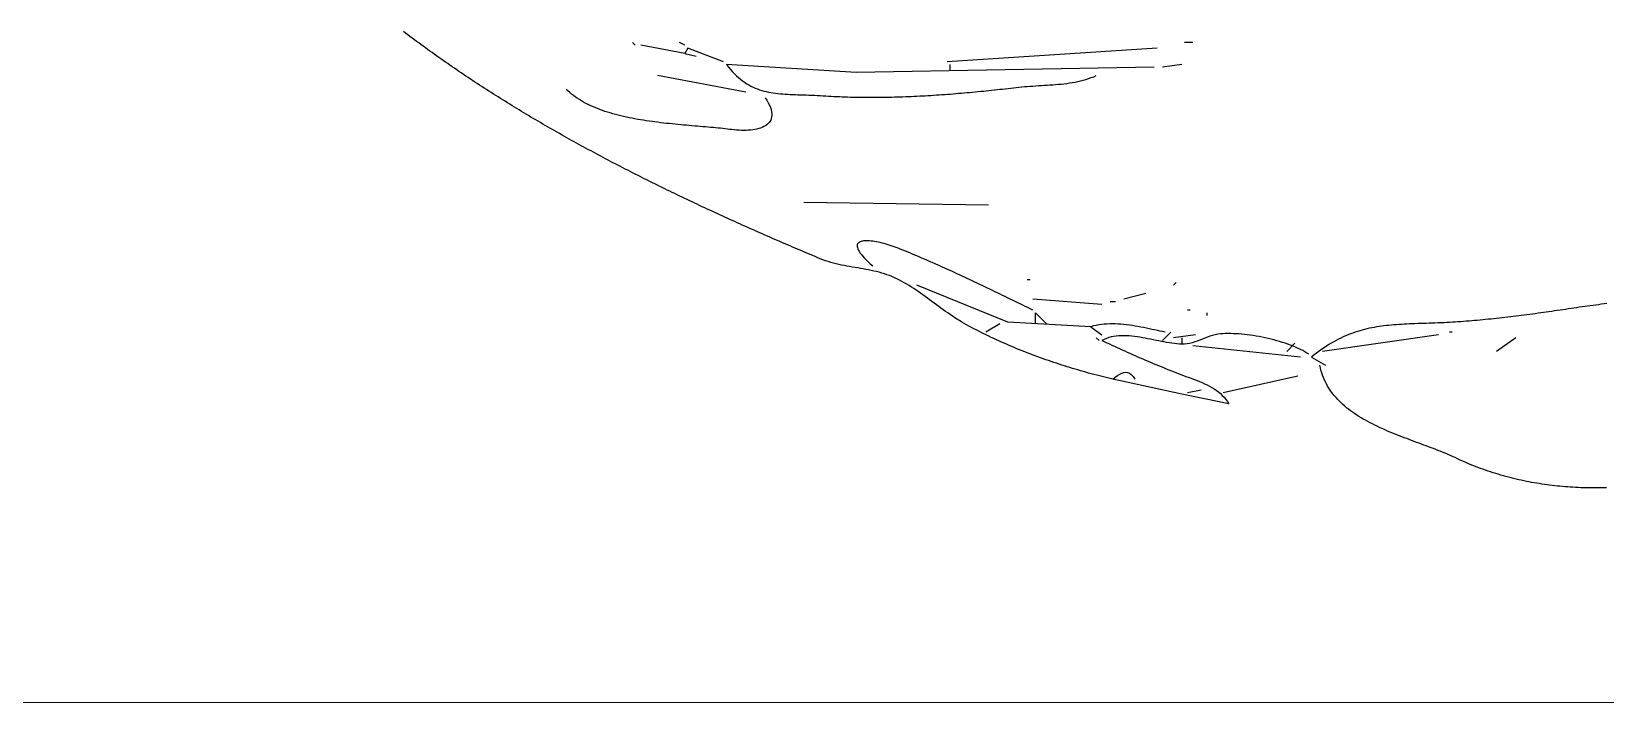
# Model space of a CAD drawing. Header units: millimetres. Extents: x 0 to 171, y 0 to 100.
# Drawn here: x 35.06 to 82.36, y 0 to 20.18 of the extents above; entities that cross this region are included whole.
import ezdxf

# ---------------------------------------------------------------- set-up
doc = ezdxf.new("R2010")
doc.units = ezdxf.units.MM
doc.layers.add('cut', color=7, linetype='CONTINUOUS', lineweight=0)
doc.layers.add('Gravur', color=7, linetype='CONTINUOUS')

msp = doc.modelspace()

# ---------------------------------------------------------------- linework, layer by layer
at = {"layer": 'cut'}
msp.add_line((171.046, 0), (0, 0), dxfattribs=at)
at = {"layer": 'Gravur'}
for points in [[(67.553, 9.725), (67.472, 9.744), (67.392, 9.763), (67.311, 9.783), (67.23, 9.803), (67.149, 9.823), (67.068, 9.843), (66.987, 9.864), (66.906, 9.886), (66.825, 9.908), (66.744, 9.93), (66.663, 9.952), (66.582, 9.975), (66.501, 9.999), (66.421, 10.022), (66.34, 10.046), (66.259, 10.071), (66.179, 10.096), (66.098, 10.121), (66.018, 10.146), (65.938, 10.172), (65.858, 10.199), (65.777, 10.225), (65.697, 10.253), (65.618, 10.28), (65.538, 10.308), (65.458, 10.336), (65.379, 10.365), (65.299, 10.394), (65.22, 10.423), (65.141, 10.453), (65.062, 10.483), (64.983, 10.513), (64.905, 10.544), (64.826, 10.576), (64.748, 10.607), (64.67, 10.639), (64.592, 10.672), (64.515, 10.704), (64.437, 10.737), (64.36, 10.771), (64.283, 10.805), (64.206, 10.839), (64.129, 10.874), (64.053, 10.909), (63.977, 10.944), (63.901, 10.98), (63.825, 11.016), (63.75, 11.052), (63.675, 11.089), (63.6, 11.126), (63.526, 11.164), (63.451, 11.202), (63.377, 11.24), (63.304, 11.279), (63.23, 11.318), (63.157, 11.357), (63.084, 11.397), (63.012, 11.439), (62.941, 11.482), (62.87, 11.526), (62.8, 11.572), (62.731, 11.618), (62.661, 11.665), (62.592, 11.713), (62.524, 11.762), (62.455, 11.811), (62.387, 11.86), (62.32, 11.91), (62.252, 11.96), (62.184, 12.01), (62.116, 12.061), (62.049, 12.111), (61.981, 12.16), (61.913, 12.21), (61.845, 12.259), (61.776, 12.307), (61.708, 12.355), (61.639, 12.402), (61.569, 12.448), (61.499, 12.493), (61.429, 12.537), (61.358, 12.58), (61.286, 12.621), (61.214, 12.661), (61.141, 12.7), (61.067, 12.737), (60.993, 12.772), (60.917, 12.805), (60.841, 12.836), (60.765, 12.864), (60.687, 12.89), (60.609, 12.914), (60.53, 12.936), (60.451, 12.956), (60.372, 12.974), (60.292, 12.992), (60.211, 13.008), (60.13, 13.023), (60.049, 13.038), (59.968, 13.052), (59.887, 13.066), (59.806, 13.079), (59.724, 13.093), (59.643, 13.107), (59.561, 13.122), (59.48, 13.137), (59.399, 13.154), (59.318, 13.171), (59.237, 13.19), (59.157, 13.211), (59.077, 13.233), (58.997, 13.257), (58.918, 13.283), (58.839, 13.312), (58.761, 13.343), (58.685, 13.375), (58.61, 13.407), (58.534, 13.439), (58.459, 13.471), (58.383, 13.503), (58.307, 13.535), (58.232, 13.567), (58.156, 13.599), (58.08, 13.631), (58.005, 13.663), (57.929, 13.696), (57.854, 13.728), (57.778, 13.761), (57.702, 13.793), (57.627, 13.826), (57.551, 13.859), (57.476, 13.891), (57.4, 13.924), (57.324, 13.957), (57.249, 13.99), (57.173, 14.023), (57.098, 14.056), (57.022, 14.09), (56.946, 14.123), (56.871, 14.156), (56.795, 14.19), (56.72, 14.223), (56.644, 14.257), (56.569, 14.29), (56.493, 14.324), (56.418, 14.358), (56.342, 14.392), (56.267, 14.426), (56.191, 14.46), (56.116, 14.494), (56.041, 14.528), (55.965, 14.562), (55.89, 14.597), (55.814, 14.631), (55.739, 14.665), (55.664, 14.7), (55.589, 14.735), (55.513, 14.769), (55.438, 14.804), (55.363, 14.839), (55.288, 14.874), (55.212, 14.909), (55.137, 14.944), (55.062, 14.98), (54.987, 15.015), (54.912, 15.05), (54.837, 15.086), (54.762, 15.121), (54.687, 15.157), (54.612, 15.193), (54.537, 15.229), (54.463, 15.265), (54.388, 15.301), (54.313, 15.337), (54.238, 15.373), (54.164, 15.409), (54.089, 15.446), (54.014, 15.482), (53.94, 15.519), (53.865, 15.555), (53.791, 15.592), (53.716, 15.629), (53.642, 15.666), (53.568, 15.703), (53.493, 15.74), (53.419, 15.777), (53.345, 15.815), (53.271, 15.852), (53.196, 15.89), (53.122, 15.927), (53.048, 15.965), (52.974, 16.003), (52.901, 16.041), (52.827, 16.079), (52.753, 16.117), (52.679, 16.155), (52.605, 16.194), (52.532, 16.232), (52.458, 16.271), (52.385, 16.309), (52.311, 16.348), (52.238, 16.387), (52.164, 16.426), (52.091, 16.465), (52.018, 16.504), (51.945, 16.543), (51.872, 16.583), (51.799, 16.622), (51.726, 16.662), (51.653, 16.702), (51.58, 16.741), (51.507, 16.781), (51.434, 16.821), (51.362, 16.862), (51.289, 16.902), (51.217, 16.942), (51.144, 16.983), (51.072, 17.023), (51, 17.064), (50.927, 17.105), (50.855, 17.146), (50.783, 17.187), (50.711, 17.228), (50.639, 17.269), (50.568, 17.311), (50.496, 17.352), (50.424, 17.394), (50.353, 17.436), (50.281, 17.478), (50.21, 17.52), (50.138, 17.562), (50.067, 17.604), (49.996, 17.646), (49.925, 17.689), (49.854, 17.731), (49.783, 17.774), (49.712, 17.817), (49.641, 17.86), (49.571, 17.903), (49.5, 17.946), (49.43, 17.99), (49.359, 18.033), (49.289, 18.077), (49.219, 18.12), (49.149, 18.164), (49.079, 18.208), (49.009, 18.252), (48.939, 18.296), (48.869, 18.341), (48.8, 18.385), (48.73, 18.43), (48.661, 18.475), (48.592, 18.52), (48.522, 18.565), (48.453, 18.61), (48.384, 18.655), (48.315, 18.7), (48.247, 18.746), (48.178, 18.792), (48.109, 18.837), (48.041, 18.883), (47.972, 18.93), (47.904, 18.976), (47.836, 19.022), (47.768, 19.069), (47.7, 19.115), (47.632, 19.162), (47.565, 19.209), (47.497, 19.256), (47.429, 19.303), (47.362, 19.35), (47.295, 19.398), (47.228, 19.446), (47.161, 19.493), (47.094, 19.541), (47.027, 19.589), (46.96, 19.637), (46.894, 19.686), (46.828, 19.734), (46.761, 19.783), (46.695, 19.832), (46.629, 19.88), (46.563, 19.93), (46.497, 19.979), (46.432, 20.028), (46.366, 20.078), (46.301, 20.127), (46.235, 20.177)], [(53.203, 19.762), (53.12, 19.845)], [(54.696, 19.513), (53.369, 19.762)], [(54.696, 19.762), (54.53, 19.845)], [(55.858, 19.265), (54.779, 19.679), (54.696, 19.513), (55.028, 19.43)], [(68.881, 19.679), (62.576, 19.265)], [(69.959, 19.845), (69.71, 19.845)], [(68.798, 19.099), (59.839, 18.948), (55.941, 19.182), (56, 19.106), (56.06, 19.034), (56.121, 18.967), (56.181, 18.904), (56.242, 18.845), (56.303, 18.79), (56.365, 18.739), (56.427, 18.692), (56.489, 18.648), (56.552, 18.607), (56.615, 18.57), (56.679, 18.535), (56.743, 18.504), (56.808, 18.475), (56.873, 18.449), (56.939, 18.426), (57.005, 18.405), (57.072, 18.386), (57.14, 18.369), (57.208, 18.354), (57.278, 18.341), (57.347, 18.33), (57.418, 18.32), (57.489, 18.311), (57.562, 18.304), (57.635, 18.298), (57.709, 18.293), (57.784, 18.288), (57.859, 18.285), (57.936, 18.282), (58.014, 18.279), (58.092, 18.276), (58.172, 18.274), (58.253, 18.271), (58.335, 18.269), (58.418, 18.266), (58.502, 18.263), (58.587, 18.259), (58.673, 18.254), (58.761, 18.248), (58.843, 18.243), (58.924, 18.238), (59.006, 18.233), (59.088, 18.229), (59.171, 18.225), (59.253, 18.221), (59.335, 18.217), (59.418, 18.214), (59.5, 18.211), (59.583, 18.209), (59.665, 18.206), (59.748, 18.204), (59.831, 18.203), (59.914, 18.201), (59.997, 18.2), (60.08, 18.199), (60.163, 18.199), (60.246, 18.199), (60.329, 18.199), (60.413, 18.199), (60.496, 18.199), (60.579, 18.2), (60.663, 18.201), (60.746, 18.203), (60.829, 18.204), (60.913, 18.206), (60.996, 18.208), (61.08, 18.21), (61.163, 18.213), (61.247, 18.216), (61.331, 18.219), (61.414, 18.222), (61.498, 18.226), (61.581, 18.229), (61.665, 18.233), (61.749, 18.237), (61.832, 18.242), (61.916, 18.246), (61.999, 18.251), (62.083, 18.256), (62.167, 18.261), (62.25, 18.267), (62.334, 18.272), (62.417, 18.278), (62.501, 18.284), (62.584, 18.29), (62.667, 18.296), (62.751, 18.303), (62.834, 18.31), (62.917, 18.317), (63.001, 18.324), (63.084, 18.331), (63.167, 18.338), (63.25, 18.346), (63.333, 18.353), (63.416, 18.361), (63.499, 18.369), (63.582, 18.377), (63.664, 18.385), (63.747, 18.394), (63.83, 18.402), (63.912, 18.411), (63.994, 18.42), (64.077, 18.429), (64.159, 18.438), (64.241, 18.447), (64.323, 18.456), (64.405, 18.466), (64.487, 18.475), (64.569, 18.485), (64.65, 18.494), (64.733, 18.504), (64.815, 18.512), (64.899, 18.519), (64.983, 18.526), (65.067, 18.532), (65.151, 18.537), (65.236, 18.543), (65.321, 18.548), (65.406, 18.553), (65.491, 18.558), (65.576, 18.563), (65.661, 18.569), (65.746, 18.575), (65.831, 18.581), (65.916, 18.589), (66, 18.597), (66.084, 18.607), (66.168, 18.617), (66.252, 18.629), (66.335, 18.643), (66.418, 18.657), (66.5, 18.674), (66.581, 18.693), (66.662, 18.713), (66.743, 18.736), (66.822, 18.76), (66.901, 18.788), (66.979, 18.817), (67.056, 18.85)], [(62.659, 19.182), (62.659, 19.016)], [(69.627, 19.182), (69.047, 19.099)], [(56.521, 18.352), (53.867, 18.85)], [(57.102, 18.186), (57.153, 18.107), (57.197, 18.031), (57.233, 17.959), (57.261, 17.891), (57.282, 17.826), (57.296, 17.765), (57.303, 17.708), (57.304, 17.654), (57.299, 17.604), (57.288, 17.557), (57.271, 17.514), (57.249, 17.473), (57.221, 17.436), (57.189, 17.402), (57.153, 17.37), (57.112, 17.342), (57.067, 17.316), (57.019, 17.294), (56.967, 17.274), (56.912, 17.256), (56.854, 17.241), (56.793, 17.229), (56.731, 17.219), (56.666, 17.211), (56.599, 17.206), (56.531, 17.203), (56.462, 17.202), (56.391, 17.203), (56.32, 17.206), (56.249, 17.211), (56.178, 17.218), (56.106, 17.226), (56.041, 17.234), (55.973, 17.243), (55.905, 17.25), (55.835, 17.258), (55.763, 17.265), (55.69, 17.272), (55.617, 17.279), (55.541, 17.286), (55.465, 17.293), (55.388, 17.3), (55.31, 17.307), (55.231, 17.313), (55.15, 17.32), (55.07, 17.327), (54.988, 17.334), (54.905, 17.341), (54.822, 17.348), (54.739, 17.356), (54.654, 17.363), (54.569, 17.371), (54.484, 17.379), (54.399, 17.387), (54.313, 17.396), (54.226, 17.405), (54.14, 17.414), (54.053, 17.424), (53.966, 17.434), (53.88, 17.445), (53.793, 17.456), (53.706, 17.468), (53.619, 17.48), (53.533, 17.493), (53.447, 17.506), (53.36, 17.52), (53.275, 17.535), (53.189, 17.551), (53.105, 17.567), (53.02, 17.584), (52.936, 17.601), (52.853, 17.62), (52.77, 17.639), (52.689, 17.66), (52.607, 17.681), (52.527, 17.703), (52.448, 17.726), (52.369, 17.75), (52.292, 17.775), (52.215, 17.801), (52.14, 17.829), (52.066, 17.857), (51.993, 17.886), (51.921, 17.917), (51.851, 17.949), (51.782, 17.982), (51.714, 18.016), (51.648, 18.052), (51.584, 18.089), (51.521, 18.127), (51.459, 18.167), (51.4, 18.208), (51.342, 18.25), (51.286, 18.294), (51.232, 18.34), (51.18, 18.387), (51.129, 18.435)], [(63.821, 14.951), (58.263, 15.034)], [(65.148, 11.799), (65.072, 11.836), (64.997, 11.873), (64.921, 11.91), (64.845, 11.948), (64.77, 11.985), (64.694, 12.022), (64.618, 12.059), (64.542, 12.096), (64.467, 12.133), (64.391, 12.17), (64.315, 12.206), (64.239, 12.243), (64.163, 12.28), (64.087, 12.317), (64.011, 12.353), (63.935, 12.39), (63.859, 12.427), (63.783, 12.463), (63.707, 12.5), (63.631, 12.536), (63.555, 12.572), (63.479, 12.608), (63.403, 12.644), (63.326, 12.68), (63.25, 12.716), (63.174, 12.752), (63.097, 12.788), (63.021, 12.823), (62.944, 12.859), (62.868, 12.894), (62.791, 12.929), (62.714, 12.965), (62.637, 13), (62.561, 13.034), (62.484, 13.069), (62.407, 13.104), (62.33, 13.138), (62.253, 13.173), (62.176, 13.207), (62.098, 13.241), (62.021, 13.275), (61.944, 13.308), (61.866, 13.342), (61.789, 13.375), (61.711, 13.408), (61.634, 13.441), (61.556, 13.474), (61.478, 13.507), (61.4, 13.539), (61.322, 13.571), (61.244, 13.603), (61.166, 13.635), (61.107, 13.659), (61.047, 13.682), (60.986, 13.704), (60.925, 13.725), (60.864, 13.745), (60.803, 13.764), (60.742, 13.781), (60.681, 13.798), (60.621, 13.813), (60.562, 13.827), (60.504, 13.84), (60.447, 13.851), (60.392, 13.861), (60.338, 13.868), (60.287, 13.875), (60.237, 13.879), (60.189, 13.882), (60.144, 13.882), (60.102, 13.881), (60.062, 13.877), (60.026, 13.872), (59.993, 13.864), (59.963, 13.854), (59.938, 13.841), (59.916, 13.826), (59.898, 13.809), (59.884, 13.788), (59.875, 13.766), (59.871, 13.74), (59.871, 13.712), (59.877, 13.681), (59.888, 13.646), (59.905, 13.609), (59.927, 13.569), (59.955, 13.526), (59.99, 13.479), (60.03, 13.429), (60.078, 13.375), (60.132, 13.319), (60.193, 13.258), (60.261, 13.194), (60.337, 13.126)], [(66.89, 11.301), (64.401, 11.433), (61.664, 12.546)], [(65.065, 12.712), (64.982, 12.712)], [(69.461, 12.629), (69.378, 12.546)], [(67.222, 11.965), (65.148, 12.131)], [(67.636, 12.048), (67.47, 12.048)], [(68.549, 12.297), (67.885, 12.131)], [(82.4, 11.995), (82.317, 11.984), (82.234, 11.973), (82.152, 11.962), (82.069, 11.951), (81.986, 11.94), (81.903, 11.929), (81.82, 11.918), (81.737, 11.906), (81.655, 11.894), (81.572, 11.883), (81.489, 11.871), (81.406, 11.859), (81.323, 11.847), (81.24, 11.835), (81.157, 11.822), (81.075, 11.81), (80.992, 11.798), (80.909, 11.786), (80.827, 11.774), (80.744, 11.762), (80.661, 11.75), (80.579, 11.738), (80.496, 11.727), (80.413, 11.715), (80.331, 11.704), (80.248, 11.692), (80.165, 11.681), (80.082, 11.67), (80, 11.659), (79.917, 11.648), (79.834, 11.637), (79.751, 11.627), (79.668, 11.616), (79.586, 11.606), (79.503, 11.596), (79.42, 11.586), (79.337, 11.576), (79.254, 11.567), (79.171, 11.557), (79.088, 11.548), (79.005, 11.539), (78.922, 11.531), (78.839, 11.522), (78.756, 11.514), (78.673, 11.506), (78.59, 11.498), (78.507, 11.49), (78.424, 11.483), (78.341, 11.476), (78.258, 11.469), (78.174, 11.463), (78.091, 11.456), (78.008, 11.45), (77.924, 11.445), (77.841, 11.439), (77.758, 11.434), (77.674, 11.43), (77.591, 11.425), (77.507, 11.421), (77.415, 11.417), (77.323, 11.413), (77.233, 11.409), (77.144, 11.406), (77.056, 11.403), (76.97, 11.4), (76.884, 11.397), (76.799, 11.395), (76.715, 11.392), (76.633, 11.389), (76.551, 11.386), (76.47, 11.382), (76.39, 11.379), (76.31, 11.375), (76.232, 11.371), (76.154, 11.366), (76.077, 11.361), (76, 11.355), (75.924, 11.348), (75.849, 11.341), (75.774, 11.333), (75.7, 11.324), (75.626, 11.315), (75.553, 11.304), (75.48, 11.293), (75.407, 11.28), (75.335, 11.266), (75.263, 11.252), (75.191, 11.236), (75.119, 11.218), (75.048, 11.199), (74.977, 11.179), (74.906, 11.158), (74.835, 11.135), (74.764, 11.11), (74.693, 11.083), (74.622, 11.055), (74.55, 11.026), (74.479, 10.994), (74.408, 10.96), (74.336, 10.925), (74.264, 10.887), (74.192, 10.848), (74.12, 10.806), (74.047, 10.762), (73.974, 10.716), (73.901, 10.668), (73.827, 10.617), (73.752, 10.564), (73.677, 10.508), (73.602, 10.45), (73.526, 10.389), (73.941, 10.14)], [(64.153, 11.384), (63.738, 11.136)], [(65.231, 11.384), (65.231, 11.716), (65.563, 11.384)], [(69.129, 11.136), (69.051, 11.152), (68.971, 11.169), (68.891, 11.186), (68.809, 11.204), (68.727, 11.221), (68.645, 11.239), (68.561, 11.256), (68.477, 11.273), (68.393, 11.289), (68.308, 11.305), (68.224, 11.319), (68.138, 11.333), (68.053, 11.345), (67.968, 11.356), (67.883, 11.366), (67.797, 11.374), (67.712, 11.379), (67.628, 11.383), (67.543, 11.385), (67.459, 11.384), (67.376, 11.381), (67.293, 11.376), (67.211, 11.367), (67.129, 11.355), (67.049, 11.341), (66.969, 11.323), (66.89, 11.301), (67.222, 11.053)], [(69.876, 11.799), (69.793, 11.799)], [(70.374, 11.716), (70.374, 11.633)], [(67.139, 10.887), (67.056, 10.97)], [(73.443, 10.472), (73.385, 10.509), (73.323, 10.546), (73.259, 10.581), (73.191, 10.615), (73.121, 10.649), (73.048, 10.682), (72.973, 10.713), (72.895, 10.744), (72.816, 10.773), (72.735, 10.801), (72.651, 10.829), (72.567, 10.855), (72.481, 10.879), (72.394, 10.903), (72.307, 10.925), (72.218, 10.946), (72.129, 10.966), (72.04, 10.985), (71.95, 11.002), (71.861, 11.018), (71.772, 11.032), (71.683, 11.045), (71.595, 11.056), (71.507, 11.066), (71.421, 11.074), (71.336, 11.081), (71.252, 11.086), (71.17, 11.09), (71.089, 11.092), (71.011, 11.092), (70.934, 11.091), (70.86, 11.088), (70.788, 11.083), (70.708, 11.073), (70.629, 11.058), (70.551, 11.037), (70.473, 11.013), (70.397, 10.986), (70.32, 10.957), (70.244, 10.927), (70.168, 10.897), (70.092, 10.868), (70.015, 10.842), (69.939, 10.818), (69.862, 10.799), (69.784, 10.784), (69.706, 10.776), (69.627, 10.774), (69.554, 10.778), (69.479, 10.784), (69.404, 10.792), (69.327, 10.802), (69.249, 10.814), (69.171, 10.827), (69.092, 10.842), (69.012, 10.857), (68.932, 10.873), (68.851, 10.89), (68.77, 10.907), (68.689, 10.923), (68.607, 10.94), (68.526, 10.955), (68.444, 10.97), (68.363, 10.984), (68.282, 10.997), (68.201, 11.007), (68.12, 11.016), (68.04, 11.023), (67.961, 11.028), (67.882, 11.03), (67.804, 11.029), (67.728, 11.025), (67.652, 11.017), (67.577, 11.006), (67.503, 10.991), (67.43, 10.972), (67.359, 10.948), (67.29, 10.92), (67.222, 10.887), (67.297, 10.851), (67.373, 10.816), (67.45, 10.781), (67.526, 10.745), (67.603, 10.71), (67.679, 10.675), (67.756, 10.64), (67.833, 10.605), (67.911, 10.571), (67.988, 10.536), (68.065, 10.501), (68.143, 10.467), (68.221, 10.433), (68.299, 10.399), (68.376, 10.365), (68.454, 10.331), (68.532, 10.298), (68.611, 10.264), (68.689, 10.231), (68.767, 10.198), (68.845, 10.166), (68.923, 10.133), (69.002, 10.101), (69.08, 10.069), (69.158, 10.037), (69.236, 10.006), (69.315, 9.975), (69.393, 9.944), (69.471, 9.913), (69.549, 9.883), (69.627, 9.853), (69.702, 9.824), (69.777, 9.796), (69.854, 9.768), (69.931, 9.74), (70.008, 9.711), (70.085, 9.681), (70.161, 9.651), (70.237, 9.619), (70.312, 9.585), (70.386, 9.55), (70.458, 9.513), (70.528, 9.474), (70.597, 9.432), (70.663, 9.387), (70.726, 9.34), (70.787, 9.289), (70.844, 9.235), (70.898, 9.177), (70.949, 9.115), (70.995, 9.049), (71.037, 8.979), (69.627, 9.267), (67.553, 9.725), (67.625, 9.779), (67.694, 9.828), (67.759, 9.869), (67.822, 9.901), (67.883, 9.922), (67.942, 9.93), (67.999, 9.924), (68.055, 9.903), (68.109, 9.864), (68.163, 9.805), (68.217, 9.725)], [(69.295, 11.136), (69.047, 10.887)], [(70.042, 11.053), (69.378, 10.97)], [(69.627, 10.97), (69.627, 10.804)], [(77.341, 11.053), (73.858, 10.555)], [(77.756, 11.136), (77.673, 11.136)], [(79.664, 10.97), (79.083, 10.555)], [(73.194, 10.389), (69.959, 10.721)], [(73.028, 10.804), (72.779, 10.555)], [(82.394, 6.455), (82.316, 6.453), (82.238, 6.452), (82.16, 6.451), (82.082, 6.451), (82.004, 6.451), (81.926, 6.452), (81.848, 6.453), (81.77, 6.455), (81.692, 6.457), (81.614, 6.46), (81.536, 6.463), (81.458, 6.467), (81.38, 6.471), (81.302, 6.476), (81.224, 6.482), (81.146, 6.488), (81.069, 6.494), (80.991, 6.502), (80.913, 6.509), (80.835, 6.518), (80.758, 6.527), (80.68, 6.536), (80.603, 6.546), (80.525, 6.557), (80.447, 6.569), (80.37, 6.581), (80.293, 6.593), (80.215, 6.606), (80.138, 6.62), (80.061, 6.635), (79.983, 6.65), (79.906, 6.666), (79.829, 6.682), (79.752, 6.7), (79.675, 6.717), (79.598, 6.736), (79.521, 6.755), (79.444, 6.775), (79.367, 6.796), (79.29, 6.817), (79.213, 6.839), (79.136, 6.862), (79.059, 6.885), (78.983, 6.909), (78.906, 6.934), (78.83, 6.96), (78.753, 6.986), (78.677, 7.013), (78.6, 7.041), (78.524, 7.07), (78.448, 7.099), (78.371, 7.129), (78.295, 7.16), (78.219, 7.192), (78.143, 7.224), (78.067, 7.258), (77.991, 7.292), (77.915, 7.327), (77.839, 7.363), (77.779, 7.391), (77.717, 7.419), (77.655, 7.446), (77.591, 7.474), (77.526, 7.501), (77.46, 7.528), (77.393, 7.555), (77.325, 7.582), (77.256, 7.609), (77.187, 7.635), (77.116, 7.662), (77.045, 7.689), (76.974, 7.715), (76.901, 7.742), (76.829, 7.769), (76.755, 7.796), (76.682, 7.823), (76.608, 7.85), (76.534, 7.878), (76.459, 7.906), (76.385, 7.934), (76.31, 7.962), (76.235, 7.991), (76.16, 8.02), (76.086, 8.05), (76.011, 8.08), (75.937, 8.11), (75.863, 8.141), (75.789, 8.173), (75.715, 8.205), (75.642, 8.238), (75.57, 8.271), (75.498, 8.305), (75.427, 8.339), (75.356, 8.375), (75.286, 8.411), (75.217, 8.448), (75.148, 8.485), (75.081, 8.524), (75.014, 8.563), (74.949, 8.603), (74.884, 8.644), (74.821, 8.687), (74.759, 8.73), (74.698, 8.774), (74.638, 8.819), (74.58, 8.865), (74.523, 8.913), (74.468, 8.961), (74.414, 9.011), (74.362, 9.062), (74.311, 9.114), (74.262, 9.167), (74.215, 9.222), (74.17, 9.278), (74.126, 9.335), (74.085, 9.394), (74.046, 9.454), (74.008, 9.516), (73.973, 9.579), (73.94, 9.643), (73.909, 9.709), (73.881, 9.777), (73.854, 9.846), (73.831, 9.917), (73.809, 9.99), (73.791, 10.064), (73.775, 10.14)], [(73.111, 9.808), (70.871, 9.311)], [(70.208, 9.394), (69.793, 9.311)]]:
    msp.add_lwpolyline(points, dxfattribs=at)

doc.saveas('drawing.dxf')
